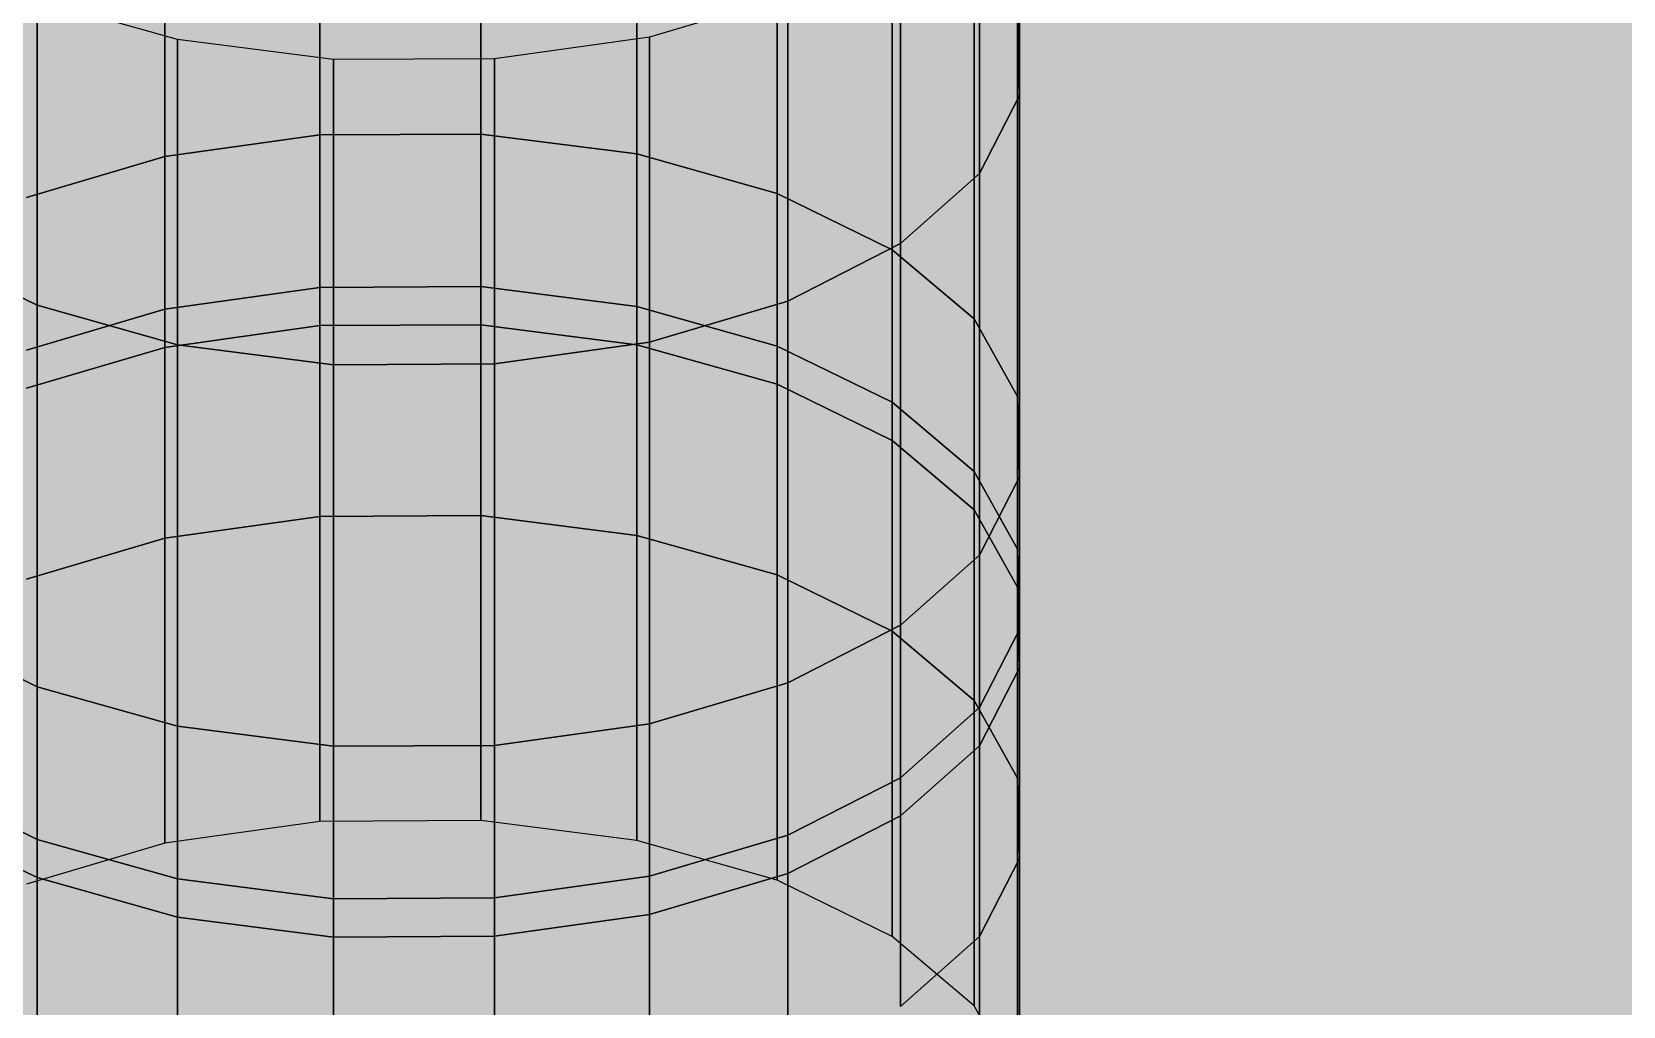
# Model space of a CAD drawing. Header units: millimetres. Extents: x 50 to 612415, y 2 to 4150.
# Drawn here: x 471647.78 to 471666.4, y 2988.37 to 2999.77 of the extents above; entities that cross this region are included whole.
import ezdxf

# ---------------------------------------------------------------- set-up
doc = ezdxf.new("R2010")
doc.units = ezdxf.units.MM
doc.layers.add('HATCH', color=8, linetype='Continuous', lineweight=9)
doc.layers.add('OUTLINE', color=7, linetype='Continuous', lineweight=25)

msp = doc.modelspace()

# ---------------------------------------------------------------- hatches: boundary and pattern name
at = {"layer": 'HATCH', "true_color": 0xccae87}
for points in [[(471518.669, 3046.221), (471651.149, 2998.563), (471653.033, 2998.573)], [(471653.033, 2998.573), (471651.149, 2998.563), (471518.669, 3046.221)], [(471518.669, 3046.221), (471653.033, 2998.573), (471654.858, 2998.34)], [(471654.858, 2998.34), (471653.033, 2998.573), (471518.669, 3046.221)], [(471518.669, 3046.221), (471649.335, 2998.309), (471651.149, 2998.563)], [(471651.149, 2998.563), (471649.335, 2998.309), (471518.669, 3046.221)], [(471656.499, 2997.878), (471654.858, 2998.34), (471518.669, 3046.221)], [(471518.669, 3046.221), (471654.858, 2998.34), (471656.499, 2997.878)], [(471518.669, 3046.221), (471647.714, 2997.829), (471649.335, 2998.309)], [(471649.335, 2998.309), (471647.714, 2997.829), (471518.669, 3046.221)], [(472128.427, 2977.467), (471518.669, 3046.221), (471656.499, 2997.878)], [(471656.499, 2997.878), (471518.669, 3046.221), (472128.427, 2977.467)], [(471518.669, 3044.436), (471651.149, 2996.778), (471653.033, 2996.788)], [(471653.033, 2996.788), (471651.149, 2996.778), (471518.669, 3044.436)], [(471518.669, 3044.436), (471653.033, 2996.788), (471654.858, 2996.554)], [(471654.858, 2996.554), (471653.033, 2996.788), (471518.669, 3044.436)], [(471518.669, 3044.436), (471649.335, 2996.524), (471651.149, 2996.778)], [(471651.149, 2996.778), (471649.335, 2996.524), (471518.669, 3044.436)], [(471656.499, 2996.092), (471654.858, 2996.554), (471518.669, 3044.436)], [(471518.669, 3044.436), (471654.858, 2996.554), (471656.499, 2996.092)], [(471518.669, 3044.436), (471647.714, 2996.044), (471649.335, 2996.524)], [(471649.335, 2996.524), (471647.714, 2996.044), (471518.669, 3044.436)], [(472127.19, 2974.857), (471518.669, 3044.436), (471656.499, 2996.092)], [(471656.499, 2996.092), (471518.669, 3044.436), (472127.19, 2974.857)], [(471518.669, 3043.989), (471651.149, 2996.331), (471653.033, 2996.342)], [(471653.033, 2996.342), (471651.149, 2996.331), (471518.669, 3043.989)], [(471518.669, 3043.989), (471653.033, 2996.342), (471654.858, 2996.108)], [(471654.858, 2996.108), (471653.033, 2996.342), (471518.669, 3043.989)], [(471518.669, 3043.989), (471649.335, 2996.077), (471651.149, 2996.331)], [(471651.149, 2996.331), (471649.335, 2996.077), (471518.669, 3043.989)], [(471656.499, 2995.646), (471654.858, 2996.108), (471518.669, 3043.989)], [(471518.669, 3043.989), (471654.858, 2996.108), (471656.499, 2995.646)], [(471518.669, 3043.989), (471647.714, 2995.598), (471649.335, 2996.077)], [(471649.335, 2996.077), (471647.714, 2995.598), (471518.669, 3043.989)], [(472126.88, 2974.204), (471518.669, 3043.989), (471656.499, 2995.646)], [(471656.499, 2995.646), (471518.669, 3043.989), (472126.88, 2974.204)], [(471518.669, 3041.757), (471651.149, 2994.099), (471653.033, 2994.11)], [(471653.033, 2994.11), (471651.149, 2994.099), (471518.669, 3041.757)], [(471518.669, 3041.757), (471653.033, 2994.11), (471654.858, 2993.876)], [(471654.858, 2993.876), (471653.033, 2994.11), (471518.669, 3041.757)], [(471518.669, 3041.757), (471649.335, 2993.846), (471651.149, 2994.099)], [(471651.149, 2994.099), (471649.335, 2993.846), (471518.669, 3041.757)], [(471656.499, 2993.414), (471654.858, 2993.876), (471518.669, 3041.757)], [(471518.669, 3041.757), (471654.858, 2993.876), (471656.499, 2993.414)], [(471518.669, 3041.757), (471647.714, 2993.366), (471649.335, 2993.846)], [(471649.335, 2993.846), (471647.714, 2993.366), (471518.669, 3041.757)], [(472125.334, 2970.941), (471518.669, 3041.757), (471656.499, 2993.414)], [(471656.499, 2993.414), (471518.669, 3041.757), (472125.334, 2970.941)], [(471653.033, 2990.539), (471651.149, 2990.528), (471518.669, 3038.186)], [(471654.858, 2990.305), (471653.033, 2990.539), (471518.669, 3038.186)], [(471651.149, 2990.528), (471649.335, 2990.275), (471518.669, 3038.186)], [(471656.499, 2989.843), (471654.858, 2990.305), (471518.669, 3038.186)], [(471649.335, 2990.275), (471647.714, 2989.795), (471518.669, 3038.186)], [(471656.499, 2989.843), (471518.669, 3038.186), (472122.86, 2965.721)], [(471658.866, 3001.682), (471657.942, 3000.861), (471796.696, 2953.339)], [(472128.427, 2985.502), (471658.866, 3001.682), (471796.696, 2953.339)], [(471659.313, 2999.965), (471658.806, 3000.872), (472128.427, 2981.931)], [(472128.427, 2981.931), (471658.806, 3000.872), (471659.313, 2999.965)], [(471785.67, 2951.796), (471657.942, 3000.861), (471656.625, 3000.188)], [(471657.942, 3000.861), (471791.346, 2954.024), (471793.23, 2954.034)], [(471657.942, 3000.861), (471793.23, 2954.034), (471795.054, 2953.801)], [(471657.942, 3000.861), (471789.532, 2953.77), (471791.346, 2954.024)], [(471657.942, 3000.861), (471795.054, 2953.801), (471796.696, 2953.339)], [(471657.942, 3000.861), (471787.911, 2953.29), (471789.532, 2953.77)], [(471657.942, 3000.861), (471786.594, 2952.617), (471787.911, 2953.29)], [(471785.67, 2951.796), (471786.594, 2952.617), (471657.942, 3000.861)], [(471407.856, 2492.235), (471785.223, 2949.942), (471647.84, 3000.14)], [(471785.67, 2951.796), (471649.482, 2999.678), (471647.84, 3000.14)], [(471785.202, 2950.884), (471785.67, 2951.796), (471647.84, 3000.14)], [(471785.223, 2949.942), (471785.202, 2950.884), (471647.84, 3000.14)], [(471785.67, 2951.796), (471656.625, 3000.188), (471655.004, 2999.708)], [(471659.334, 2999.024), (471659.313, 2999.965), (472128.427, 2981.931)], [(472128.427, 2981.931), (471659.313, 2999.965), (471659.334, 2999.024)], [(471785.67, 2951.796), (471651.306, 2999.444), (471649.482, 2999.678)], [(471785.67, 2951.796), (471655.004, 2999.708), (471653.19, 2999.454)], [(471785.67, 2951.796), (471653.19, 2999.454), (471651.306, 2999.444)], [(472128.427, 2981.931), (471659.334, 2999.024), (471658.866, 2998.111)], [(471658.866, 2998.111), (471659.334, 2999.024), (472128.427, 2981.931)], [(471658.866, 2998.111), (471657.942, 2997.29), (471796.696, 2949.768)], [(471796.696, 2949.768), (471657.942, 2997.29), (471658.866, 2998.111)], [(472128.427, 2981.931), (471658.866, 2998.111), (471796.696, 2949.768)], [(471796.696, 2949.768), (471658.866, 2998.111), (472128.427, 2981.931)], [(472128.427, 2977.467), (471656.499, 2997.878), (471657.846, 2997.219)], [(471657.846, 2997.219), (471656.499, 2997.878), (472128.427, 2977.467)], [(471407.856, 2488.664), (471647.84, 2996.569), (471646.493, 2997.227)], [(471646.493, 2997.227), (471647.84, 2996.569), (471407.856, 2488.664)], [(471785.67, 2948.225), (471657.942, 2997.29), (471656.625, 2996.617)], [(471656.625, 2996.617), (471657.942, 2997.29), (471785.67, 2948.225)], [(472128.427, 2977.467), (471657.846, 2997.219), (471658.806, 2996.409)], [(471658.806, 2996.409), (471657.846, 2997.219), (472128.427, 2977.467)], [(471657.942, 2997.29), (471791.346, 2950.453), (471793.23, 2950.463)], [(471793.23, 2950.463), (471791.346, 2950.453), (471657.942, 2997.29)], [(471657.942, 2997.29), (471793.23, 2950.463), (471795.054, 2950.23)], [(471795.054, 2950.23), (471793.23, 2950.463), (471657.942, 2997.29)], [(471657.942, 2997.29), (471789.532, 2950.199), (471791.346, 2950.453)], [(471791.346, 2950.453), (471789.532, 2950.199), (471657.942, 2997.29)], [(471657.942, 2997.29), (471795.054, 2950.23), (471796.696, 2949.768)], [(471796.696, 2949.768), (471795.054, 2950.23), (471657.942, 2997.29)], [(471657.942, 2997.29), (471787.911, 2949.719), (471789.532, 2950.199)], [(471789.532, 2950.199), (471787.911, 2949.719), (471657.942, 2997.29)], [(471657.942, 2997.29), (471786.594, 2949.046), (471787.911, 2949.719)], [(471787.911, 2949.719), (471786.594, 2949.046), (471657.942, 2997.29)], [(471785.67, 2948.225), (471786.594, 2949.046), (471657.942, 2997.29)], [(471657.942, 2997.29), (471786.594, 2949.046), (471785.67, 2948.225)], [(471785.67, 2948.225), (471656.625, 2996.617), (471655.004, 2996.137)], [(471655.004, 2996.137), (471656.625, 2996.617), (471785.67, 2948.225)], [(471407.856, 2488.664), (471785.223, 2946.371), (471647.84, 2996.569)], [(471647.84, 2996.569), (471785.223, 2946.371), (471407.856, 2488.664)], [(471785.67, 2948.225), (471649.482, 2996.107), (471647.84, 2996.569)], [(471647.84, 2996.569), (471649.482, 2996.107), (471785.67, 2948.225)], [(471785.202, 2947.313), (471785.67, 2948.225), (471647.84, 2996.569)], [(471647.84, 2996.569), (471785.67, 2948.225), (471785.202, 2947.313)], [(471785.223, 2946.371), (471785.202, 2947.313), (471647.84, 2996.569)], [(471647.84, 2996.569), (471785.202, 2947.313), (471785.223, 2946.371)], [(471659.313, 2995.502), (471658.806, 2996.409), (472128.427, 2977.467)], [(472128.427, 2977.467), (471658.806, 2996.409), (471659.313, 2995.502)], [(471785.67, 2948.225), (471651.306, 2995.873), (471649.482, 2996.107)], [(471649.482, 2996.107), (471651.306, 2995.873), (471785.67, 2948.225)], [(471785.67, 2948.225), (471655.004, 2996.137), (471653.19, 2995.883)], [(471653.19, 2995.883), (471655.004, 2996.137), (471785.67, 2948.225)], [(472127.19, 2974.857), (471656.499, 2996.092), (471657.846, 2995.434)], [(471657.846, 2995.434), (471656.499, 2996.092), (472127.19, 2974.857)], [(471651.306, 2995.873), (471653.19, 2995.883), (471785.67, 2948.225)], [(471785.67, 2948.225), (471653.19, 2995.883), (471651.306, 2995.873)], [(472126.88, 2974.204), (471656.499, 2995.646), (471657.846, 2994.987)], [(471657.846, 2994.987), (471656.499, 2995.646), (472126.88, 2974.204)], [(471659.334, 2994.56), (471659.313, 2995.502), (472128.427, 2977.467)], [(472128.427, 2977.467), (471659.313, 2995.502), (471659.334, 2994.56)], [(472127.19, 2974.857), (471657.846, 2995.434), (471658.806, 2994.623)], [(471658.806, 2994.623), (471657.846, 2995.434), (472127.19, 2974.857)], [(472126.88, 2974.204), (471657.846, 2994.987), (471658.806, 2994.177)], [(471658.806, 2994.177), (471657.846, 2994.987), (472126.88, 2974.204)], [(472127.19, 2974.857), (471658.806, 2994.623), (471659.313, 2993.716)], [(471659.313, 2993.716), (471658.806, 2994.623), (472127.19, 2974.857)], [(472128.427, 2977.467), (471659.334, 2994.56), (471658.866, 2993.647)], [(471658.866, 2993.647), (471659.334, 2994.56), (472128.427, 2977.467)], [(472126.88, 2974.204), (471658.806, 2994.177), (471659.313, 2993.27)], [(471659.313, 2993.27), (471658.806, 2994.177), (472126.88, 2974.204)], [(471658.866, 2993.647), (471657.942, 2992.827), (471796.696, 2945.304)], [(471796.696, 2945.304), (471657.942, 2992.827), (471658.866, 2993.647)], [(472128.427, 2977.467), (471658.866, 2993.647), (471796.696, 2945.304)], [(471796.696, 2945.304), (471658.866, 2993.647), (472128.427, 2977.467)], [(472127.19, 2974.857), (471659.313, 2993.716), (471659.334, 2992.774)], [(471659.334, 2992.774), (471659.313, 2993.716), (472127.19, 2974.857)], [(472125.334, 2970.941), (471656.499, 2993.414), (471657.846, 2992.755)], [(471657.846, 2992.755), (471656.499, 2993.414), (472125.334, 2970.941)], [(472126.88, 2974.204), (471659.313, 2993.27), (471659.334, 2992.328)], [(471659.334, 2992.328), (471659.313, 2993.27), (472126.88, 2974.204)], [(471407.856, 2484.201), (471647.84, 2992.105), (471646.493, 2992.764)], [(471646.493, 2992.764), (471647.84, 2992.105), (471407.856, 2484.201)], [(471785.67, 2943.762), (471657.942, 2992.827), (471656.625, 2992.153)], [(471656.625, 2992.153), (471657.942, 2992.827), (471785.67, 2943.762)], [(472125.334, 2970.941), (471657.846, 2992.755), (471658.806, 2991.945)], [(471658.806, 2991.945), (471657.846, 2992.755), (472125.334, 2970.941)], [(471657.942, 2992.827), (471791.346, 2945.989), (471793.23, 2946)], [(471793.23, 2946), (471791.346, 2945.989), (471657.942, 2992.827)], [(471657.942, 2992.827), (471793.23, 2946), (471795.054, 2945.766)], [(471795.054, 2945.766), (471793.23, 2946), (471657.942, 2992.827)], [(471657.942, 2992.827), (471789.532, 2945.736), (471791.346, 2945.989)], [(471791.346, 2945.989), (471789.532, 2945.736), (471657.942, 2992.827)], [(471657.942, 2992.827), (471795.054, 2945.766), (471796.696, 2945.304)], [(471796.696, 2945.304), (471795.054, 2945.766), (471657.942, 2992.827)], [(471657.942, 2992.827), (471787.911, 2945.256), (471789.532, 2945.736)], [(471789.532, 2945.736), (471787.911, 2945.256), (471657.942, 2992.827)], [(471657.942, 2992.827), (471786.594, 2944.582), (471787.911, 2945.256)], [(471787.911, 2945.256), (471786.594, 2944.582), (471657.942, 2992.827)], [(471785.67, 2943.762), (471786.594, 2944.582), (471657.942, 2992.827)], [(471657.942, 2992.827), (471786.594, 2944.582), (471785.67, 2943.762)], [(472127.19, 2974.857), (471659.334, 2992.774), (471658.866, 2991.862)], [(471658.866, 2991.862), (471659.334, 2992.774), (472127.19, 2974.857)], [(471658.866, 2991.416), (471659.334, 2992.328), (472126.88, 2974.204)], [(472126.88, 2974.204), (471659.334, 2992.328), (471658.866, 2991.416)], [(471785.67, 2943.762), (471656.625, 2992.153), (471655.004, 2991.673)], [(471655.004, 2991.673), (471656.625, 2992.153), (471785.67, 2943.762)], [(471407.856, 2484.201), (471785.223, 2941.907), (471647.84, 2992.105)], [(471647.84, 2992.105), (471785.223, 2941.907), (471407.856, 2484.201)], [(471785.67, 2943.762), (471649.482, 2991.643), (471647.84, 2992.105)], [(471647.84, 2992.105), (471649.482, 2991.643), (471785.67, 2943.762)], [(471785.202, 2942.849), (471785.67, 2943.762), (471647.84, 2992.105)], [(471647.84, 2992.105), (471785.67, 2943.762), (471785.202, 2942.849)], [(471785.223, 2941.907), (471785.202, 2942.849), (471647.84, 2992.105)], [(471647.84, 2992.105), (471785.202, 2942.849), (471785.223, 2941.907)], [(472125.334, 2970.941), (471658.806, 2991.945), (471659.313, 2991.038)], [(471659.313, 2991.038), (471658.806, 2991.945), (472125.334, 2970.941)], [(471658.866, 2991.862), (471657.942, 2991.041), (471796.696, 2943.518)], [(471796.696, 2943.518), (471657.942, 2991.041), (471658.866, 2991.862)], [(472127.19, 2974.857), (471658.866, 2991.862), (471796.696, 2943.518)], [(471796.696, 2943.518), (471658.866, 2991.862), (472127.19, 2974.857)], [(471785.67, 2943.762), (471651.306, 2991.409), (471649.482, 2991.643)], [(471649.482, 2991.643), (471651.306, 2991.409), (471785.67, 2943.762)], [(471785.67, 2943.762), (471655.004, 2991.673), (471653.19, 2991.42)], [(471653.19, 2991.42), (471655.004, 2991.673), (471785.67, 2943.762)], [(471651.306, 2991.409), (471653.19, 2991.42), (471785.67, 2943.762)], [(471785.67, 2943.762), (471653.19, 2991.42), (471651.306, 2991.409)], [(471658.866, 2991.416), (471657.942, 2990.595), (471796.696, 2943.072)], [(471796.696, 2943.072), (471657.942, 2990.595), (471658.866, 2991.416)], [(472126.88, 2974.204), (471658.866, 2991.416), (471796.696, 2943.072)], [(471796.696, 2943.072), (471658.866, 2991.416), (472126.88, 2974.204)], [(471785.67, 2941.976), (471657.942, 2991.041), (471656.625, 2990.368)], [(471656.625, 2990.368), (471657.942, 2991.041), (471785.67, 2941.976)], [(471657.942, 2991.041), (471791.346, 2944.204), (471793.23, 2944.214)], [(471793.23, 2944.214), (471791.346, 2944.204), (471657.942, 2991.041)], [(471657.942, 2991.041), (471793.23, 2944.214), (471795.054, 2943.98)], [(471795.054, 2943.98), (471793.23, 2944.214), (471657.942, 2991.041)], [(471657.942, 2991.041), (471789.532, 2943.95), (471791.346, 2944.204)], [(471791.346, 2944.204), (471789.532, 2943.95), (471657.942, 2991.041)], [(471657.942, 2991.041), (471795.054, 2943.98), (471796.696, 2943.518)], [(471796.696, 2943.518), (471795.054, 2943.98), (471657.942, 2991.041)], [(471657.942, 2991.041), (471787.911, 2943.47), (471789.532, 2943.95)], [(471789.532, 2943.95), (471787.911, 2943.47), (471657.942, 2991.041)], [(471657.942, 2991.041), (471786.594, 2942.797), (471787.911, 2943.47)], [(471787.911, 2943.47), (471786.594, 2942.797), (471657.942, 2991.041)], [(471785.67, 2941.976), (471786.594, 2942.797), (471657.942, 2991.041)], [(471657.942, 2991.041), (471786.594, 2942.797), (471785.67, 2941.976)], [(472125.334, 2970.941), (471659.313, 2991.038), (471659.334, 2990.096)], [(471659.334, 2990.096), (471659.313, 2991.038), (472125.334, 2970.941)], [(471406.207, 2483.034), (471647.84, 2990.319), (471646.493, 2990.978)], [(471646.493, 2990.978), (471647.84, 2990.319), (471406.207, 2483.034)], [(471405.794, 2482.742), (471647.84, 2989.873), (471646.493, 2990.532)], [(471646.493, 2990.532), (471647.84, 2989.873), (471405.794, 2482.742)], [(471785.67, 2941.53), (471657.942, 2990.595), (471656.625, 2989.921)], [(471656.625, 2989.921), (471657.942, 2990.595), (471785.67, 2941.53)], [(471657.942, 2990.595), (471791.346, 2943.757), (471793.23, 2943.768)], [(471793.23, 2943.768), (471791.346, 2943.757), (471657.942, 2990.595)], [(471657.942, 2990.595), (471793.23, 2943.768), (471795.054, 2943.534)], [(471795.054, 2943.534), (471793.23, 2943.768), (471657.942, 2990.595)], [(471657.942, 2990.595), (471789.532, 2943.504), (471791.346, 2943.757)], [(471791.346, 2943.757), (471789.532, 2943.504), (471657.942, 2990.595)], [(471657.942, 2990.595), (471795.054, 2943.534), (471796.696, 2943.072)], [(471796.696, 2943.072), (471795.054, 2943.534), (471657.942, 2990.595)], [(471657.942, 2990.595), (471787.911, 2943.024), (471789.532, 2943.504)], [(471789.532, 2943.504), (471787.911, 2943.024), (471657.942, 2990.595)], [(471657.942, 2990.595), (471786.594, 2942.35), (471787.911, 2943.024)], [(471787.911, 2943.024), (471786.594, 2942.35), (471657.942, 2990.595)], [(471785.67, 2941.53), (471786.594, 2942.35), (471657.942, 2990.595)], [(471657.942, 2990.595), (471786.594, 2942.35), (471785.67, 2941.53)], [(471406.207, 2483.034), (471785.223, 2940.122), (471647.84, 2990.319)], [(471647.84, 2990.319), (471785.223, 2940.122), (471406.207, 2483.034)], [(471785.67, 2941.976), (471649.482, 2989.858), (471647.84, 2990.319)], [(471647.84, 2990.319), (471649.482, 2989.858), (471785.67, 2941.976)], [(471785.202, 2941.064), (471785.67, 2941.976), (471647.84, 2990.319)], [(471647.84, 2990.319), (471785.67, 2941.976), (471785.202, 2941.064)], [(471785.223, 2940.122), (471785.202, 2941.064), (471647.84, 2990.319)], [(471647.84, 2990.319), (471785.202, 2941.064), (471785.223, 2940.122)], [(471785.67, 2941.976), (471656.625, 2990.368), (471655.004, 2989.888)], [(471655.004, 2989.888), (471656.625, 2990.368), (471785.67, 2941.976)], [(471658.866, 2989.184), (471659.334, 2990.096), (472125.334, 2970.941)], [(472125.334, 2970.941), (471659.334, 2990.096), (471658.866, 2989.184)], [(471785.67, 2941.976), (471655.004, 2989.888), (471653.19, 2989.634)], [(471653.19, 2989.634), (471655.004, 2989.888), (471785.67, 2941.976)], [(471785.67, 2941.53), (471656.625, 2989.921), (471655.004, 2989.442)], [(471655.004, 2989.442), (471656.625, 2989.921), (471785.67, 2941.53)], [(471405.794, 2482.742), (471785.223, 2939.675), (471647.84, 2989.873)], [(471647.84, 2989.873), (471785.223, 2939.675), (471405.794, 2482.742)], [(471785.67, 2941.53), (471649.482, 2989.411), (471647.84, 2989.873)], [(471647.84, 2989.873), (471649.482, 2989.411), (471785.67, 2941.53)], [(471785.202, 2940.617), (471785.67, 2941.53), (471647.84, 2989.873)], [(471647.84, 2989.873), (471785.67, 2941.53), (471785.202, 2940.617)], [(471785.223, 2939.675), (471785.202, 2940.617), (471647.84, 2989.873)], [(471647.84, 2989.873), (471785.202, 2940.617), (471785.223, 2939.675)], [(471785.67, 2941.976), (471651.306, 2989.624), (471649.482, 2989.858)], [(471649.482, 2989.858), (471651.306, 2989.624), (471785.67, 2941.976)], [(471657.846, 2989.184), (471656.499, 2989.843), (472122.86, 2965.721)], [(471651.306, 2989.624), (471653.19, 2989.634), (471785.67, 2941.976)], [(471785.67, 2941.976), (471653.19, 2989.634), (471651.306, 2989.624)], [(471785.67, 2941.53), (471651.306, 2989.177), (471649.482, 2989.411)], [(471649.482, 2989.411), (471651.306, 2989.177), (471785.67, 2941.53)], [(471785.67, 2941.53), (471655.004, 2989.442), (471653.19, 2989.188)], [(471653.19, 2989.188), (471655.004, 2989.442), (471785.67, 2941.53)], [(471651.306, 2989.177), (471653.19, 2989.188), (471785.67, 2941.53)], [(471785.67, 2941.53), (471653.19, 2989.188), (471651.306, 2989.177)], [(471658.806, 2988.374), (471657.846, 2989.184), (472122.86, 2965.721)], [(471658.866, 2989.184), (471657.942, 2988.363), (471796.696, 2940.84)], [(471796.696, 2940.84), (471657.942, 2988.363), (471658.866, 2989.184)], [(472125.334, 2970.941), (471658.866, 2989.184), (471796.696, 2940.84)], [(471796.696, 2940.84), (471658.866, 2989.184), (472125.334, 2970.941)], [(471659.313, 2987.467), (471658.806, 2988.374), (472122.86, 2965.721)]]:
    msp.add_hatch(color=43, dxfattribs=at).paths.add_polyline_path(points)
at = {"layer": 'HATCH', "true_color": 0xb69b78}
for points in [[(471659.334, 2999.024), (471659.313, 2999.965), (471659.313, 3003.536), (471659.334, 3002.595)], [(471659.334, 2994.56), (471659.313, 2995.502), (471659.313, 2999.965), (471659.334, 2999.024)], [(471659.334, 2992.774), (471659.313, 2993.716), (471659.313, 2995.502), (471659.334, 2994.56)], [(471659.334, 2992.328), (471659.313, 2993.27), (471659.313, 2993.716), (471659.334, 2992.774)], [(471659.334, 2990.096), (471659.313, 2991.038), (471659.313, 2993.27), (471659.334, 2992.328)], [(471659.334, 2986.525), (471659.313, 2987.467), (471659.313, 2991.038), (471659.334, 2990.096)]]:
    msp.add_hatch(color=33, dxfattribs=at).paths.add_polyline_path(points)
at = {"layer": 'HATCH', "true_color": 0xc2a680}
for points in [[(471651.149, 2998.563), (471649.335, 2998.309), (471649.335, 3002.773), (471651.149, 3003.027)], [(471654.858, 2998.34), (471653.033, 2998.573), (471653.033, 3003.037), (471654.858, 3002.803)], [(471649.482, 2996.107), (471651.306, 2995.873), (471651.306, 2999.444), (471649.482, 2999.678)], [(471653.19, 2995.883), (471655.004, 2996.137), (471655.004, 2999.708), (471653.19, 2999.454)], [(471651.149, 2996.778), (471649.335, 2996.524), (471649.335, 2998.309), (471651.149, 2998.563)], [(471654.858, 2996.554), (471653.033, 2996.788), (471653.033, 2998.573), (471654.858, 2998.34)], [(471651.149, 2996.331), (471649.335, 2996.077), (471649.335, 2996.524), (471651.149, 2996.778)], [(471654.858, 2996.108), (471653.033, 2996.342), (471653.033, 2996.788), (471654.858, 2996.554)], [(471651.149, 2994.099), (471649.335, 2993.846), (471649.335, 2996.077), (471651.149, 2996.331)], [(471654.858, 2993.876), (471653.033, 2994.11), (471653.033, 2996.342), (471654.858, 2996.108)], [(471649.482, 2991.643), (471651.306, 2991.409), (471651.306, 2995.873), (471649.482, 2996.107)], [(471653.19, 2991.42), (471655.004, 2991.673), (471655.004, 2996.137), (471653.19, 2995.883)], [(471651.149, 2990.528), (471649.335, 2990.275), (471649.335, 2993.846), (471651.149, 2994.099)], [(471654.858, 2990.305), (471653.033, 2990.539), (471653.033, 2994.11), (471654.858, 2993.876)], [(471649.482, 2989.858), (471651.306, 2989.624), (471651.306, 2991.409), (471649.482, 2991.643)], [(471653.19, 2989.634), (471655.004, 2989.888), (471655.004, 2991.673), (471653.19, 2991.42)], [(471653.19, 2989.188), (471655.004, 2989.442), (471655.004, 2989.888), (471653.19, 2989.634)], [(471649.482, 2989.411), (471651.306, 2989.177), (471651.306, 2989.624), (471649.482, 2989.858)], [(471649.482, 2987.179), (471651.306, 2986.946), (471651.306, 2989.177), (471649.482, 2989.411)], [(471653.19, 2986.956), (471655.004, 2987.21), (471655.004, 2989.442), (471653.19, 2989.188)]]:
    msp.add_hatch(color=43, dxfattribs=at).paths.add_polyline_path(points)
at = {"layer": 'HATCH', "true_color": 0xc2a681}
for points in [[(471653.033, 2998.573), (471651.149, 2998.563), (471651.149, 3003.027), (471653.033, 3003.037)], [(471651.306, 2995.873), (471653.19, 2995.883), (471653.19, 2999.454), (471651.306, 2999.444)], [(471653.033, 2996.788), (471651.149, 2996.778), (471651.149, 2998.563), (471653.033, 2998.573)], [(471653.033, 2996.342), (471651.149, 2996.331), (471651.149, 2996.778), (471653.033, 2996.788)], [(471653.033, 2994.11), (471651.149, 2994.099), (471651.149, 2996.331), (471653.033, 2996.342)], [(471651.306, 2991.409), (471653.19, 2991.42), (471653.19, 2995.883), (471651.306, 2995.873)], [(471653.033, 2990.539), (471651.149, 2990.528), (471651.149, 2994.099), (471653.033, 2994.11)], [(471651.306, 2989.624), (471653.19, 2989.634), (471653.19, 2991.42), (471651.306, 2991.409)], [(471651.306, 2989.177), (471653.19, 2989.188), (471653.19, 2989.634), (471651.306, 2989.624)], [(471651.306, 2986.946), (471653.19, 2986.956), (471653.19, 2989.188), (471651.306, 2989.177)]]:
    msp.add_hatch(color=43, dxfattribs=at).paths.add_polyline_path(points)
at = {"layer": 'HATCH', "true_color": 0xc0a480}
for points in [[(471649.335, 2998.309), (471647.714, 2997.829), (471647.714, 3002.293), (471649.335, 3002.773)], [(471655.004, 2996.137), (471656.625, 2996.617), (471656.625, 3000.188), (471655.004, 2999.708)], [(471649.335, 2996.524), (471647.714, 2996.044), (471647.714, 2997.829), (471649.335, 2998.309)], [(471655.004, 2991.673), (471656.625, 2992.153), (471656.625, 2996.617), (471655.004, 2996.137)], [(471649.335, 2996.077), (471647.714, 2995.598), (471647.714, 2996.044), (471649.335, 2996.524)], [(471649.335, 2993.846), (471647.714, 2993.366), (471647.714, 2995.598), (471649.335, 2996.077)], [(471649.335, 2990.275), (471647.714, 2989.795), (471647.714, 2993.366), (471649.335, 2993.846)], [(471655.004, 2989.888), (471656.625, 2990.368), (471656.625, 2992.153), (471655.004, 2991.673)], [(471655.004, 2989.442), (471656.625, 2989.921), (471656.625, 2990.368), (471655.004, 2989.888)], [(471655.004, 2987.21), (471656.625, 2987.69), (471656.625, 2989.921), (471655.004, 2989.442)]]:
    msp.add_hatch(color=33, dxfattribs=at).paths.add_polyline_path(points)
at = {"layer": 'HATCH', "true_color": 0xc1a580}
for points in [[(471656.499, 2997.878), (471654.858, 2998.34), (471654.858, 3002.803), (471656.499, 3002.342)], [(471647.84, 2996.569), (471649.482, 2996.107), (471649.482, 2999.678), (471647.84, 3000.14)], [(471656.499, 2996.092), (471654.858, 2996.554), (471654.858, 2998.34), (471656.499, 2997.878)], [(471647.84, 2992.105), (471649.482, 2991.643), (471649.482, 2996.107), (471647.84, 2996.569)], [(471656.499, 2995.646), (471654.858, 2996.108), (471654.858, 2996.554), (471656.499, 2996.092)], [(471656.499, 2993.414), (471654.858, 2993.876), (471654.858, 2996.108), (471656.499, 2995.646)], [(471656.499, 2989.843), (471654.858, 2990.305), (471654.858, 2993.876), (471656.499, 2993.414)], [(471647.84, 2990.319), (471649.482, 2989.858), (471649.482, 2991.643), (471647.84, 2992.105)], [(471647.84, 2989.873), (471649.482, 2989.411), (471649.482, 2989.858), (471647.84, 2990.319)], [(471647.84, 2987.641), (471649.482, 2987.179), (471649.482, 2989.411), (471647.84, 2989.873)]]:
    msp.add_hatch(color=33, dxfattribs=at).paths.add_polyline_path(points)
at = {"layer": 'HATCH', "true_color": 0xb99e7a}
for points in [[(471658.866, 2998.111), (471659.334, 2999.024), (471659.334, 3002.595), (471658.866, 3001.682)], [(471659.313, 2995.502), (471658.806, 2996.409), (471658.806, 3000.872), (471659.313, 2999.965)], [(471658.866, 2993.647), (471659.334, 2994.56), (471659.334, 2999.024), (471658.866, 2998.111)], [(471659.313, 2993.716), (471658.806, 2994.623), (471658.806, 2996.409), (471659.313, 2995.502)], [(471659.313, 2993.27), (471658.806, 2994.177), (471658.806, 2994.623), (471659.313, 2993.716)], [(471658.866, 2991.862), (471659.334, 2992.774), (471659.334, 2994.56), (471658.866, 2993.647)], [(471659.313, 2991.038), (471658.806, 2991.945), (471658.806, 2994.177), (471659.313, 2993.27)], [(471658.866, 2991.416), (471659.334, 2992.328), (471659.334, 2992.774), (471658.866, 2991.862)], [(471658.866, 2989.184), (471659.334, 2990.096), (471659.334, 2992.328), (471658.866, 2991.416)], [(471659.313, 2987.467), (471658.806, 2988.374), (471658.806, 2991.945), (471659.313, 2991.038)], [(471658.866, 2985.613), (471659.334, 2986.525), (471659.334, 2990.096), (471658.866, 2989.184)]]:
    msp.add_hatch(color=33, dxfattribs=at).paths.add_polyline_path(points)
at = {"layer": 'HATCH', "true_color": 0xbfa37e}
for points in [[(471657.846, 2997.219), (471656.499, 2997.878), (471656.499, 3002.342), (471657.846, 3001.683)], [(471646.493, 2997.227), (471647.84, 2996.569), (471647.84, 3000.14), (471646.493, 3000.798)], [(471657.846, 2995.434), (471656.499, 2996.092), (471656.499, 2997.878), (471657.846, 2997.219)], [(471646.493, 2992.764), (471647.84, 2992.105), (471647.84, 2996.569), (471646.493, 2997.227)], [(471657.846, 2994.987), (471656.499, 2995.646), (471656.499, 2996.092), (471657.846, 2995.434)], [(471657.846, 2992.755), (471656.499, 2993.414), (471656.499, 2995.646), (471657.846, 2994.987)], [(471657.846, 2989.184), (471656.499, 2989.843), (471656.499, 2993.414), (471657.846, 2992.755)], [(471646.493, 2990.978), (471647.84, 2990.319), (471647.84, 2992.105), (471646.493, 2992.764)], [(471646.493, 2990.532), (471647.84, 2989.873), (471647.84, 2990.319), (471646.493, 2990.978)], [(471646.493, 2988.3), (471647.84, 2987.641), (471647.84, 2989.873), (471646.493, 2990.532)]]:
    msp.add_hatch(color=33, dxfattribs=at).paths.add_polyline_path(points)
at = {"layer": 'HATCH', "true_color": 0xbca17d}
for points in [[(471658.806, 2996.409), (471657.846, 2997.219), (471657.846, 3001.683), (471658.806, 3000.872)], [(471658.806, 2994.623), (471657.846, 2995.434), (471657.846, 2997.219), (471658.806, 2996.409)], [(471658.806, 2994.177), (471657.846, 2994.987), (471657.846, 2995.434), (471658.806, 2994.623)], [(471658.806, 2991.945), (471657.846, 2992.755), (471657.846, 2994.987), (471658.806, 2994.177)], [(471658.806, 2988.374), (471657.846, 2989.184), (471657.846, 2992.755), (471658.806, 2991.945)]]:
    msp.add_hatch(color=33, dxfattribs=at).paths.add_polyline_path(points)
at = {"layer": 'HATCH', "true_color": 0xbca07c}
for points in [[(471657.942, 2997.29), (471658.866, 2998.111), (471658.866, 3001.682), (471657.942, 3000.861)], [(471657.942, 2992.827), (471658.866, 2993.647), (471658.866, 2998.111), (471657.942, 2997.29)], [(471657.942, 2991.041), (471658.866, 2991.862), (471658.866, 2993.647), (471657.942, 2992.827)], [(471657.942, 2990.595), (471658.866, 2991.416), (471658.866, 2991.862), (471657.942, 2991.041)], [(471657.942, 2988.363), (471658.866, 2989.184), (471658.866, 2991.416), (471657.942, 2990.595)], [(471657.942, 2984.792), (471658.866, 2985.613), (471658.866, 2989.184), (471657.942, 2988.363)]]:
    msp.add_hatch(color=33, dxfattribs=at).paths.add_polyline_path(points)
at = {"layer": 'HATCH', "true_color": 0xbea37e}
for points in [[(471656.625, 2996.617), (471657.942, 2997.29), (471657.942, 3000.861), (471656.625, 3000.188)], [(471656.625, 2992.153), (471657.942, 2992.827), (471657.942, 2997.29), (471656.625, 2996.617)], [(471656.625, 2990.368), (471657.942, 2991.041), (471657.942, 2992.827), (471656.625, 2992.153)], [(471656.625, 2989.921), (471657.942, 2990.595), (471657.942, 2991.041), (471656.625, 2990.368)], [(471656.625, 2987.69), (471657.942, 2988.363), (471657.942, 2990.595), (471656.625, 2989.921)]]:
    msp.add_hatch(color=33, dxfattribs=at).paths.add_polyline_path(points)

# ---------------------------------------------------------------- linework, layer by layer
at = {"layer": 'OUTLINE', "color": 139, "true_color": 0x42544a}
for p, q in [((471651.149, 2998.563), (471651.149, 3003.027)), ((471651.149, 3003.027), (471651.149, 2998.563)), ((471653.033, 3003.037), (471653.033, 2998.573)), ((471653.033, 2998.573), (471653.033, 3003.037)), ((471649.335, 2998.309), (471649.335, 3002.773)), ((471649.335, 3002.773), (471649.335, 2998.309)), ((471654.858, 3002.803), (471654.858, 2998.34)), ((471654.858, 2998.34), (471654.858, 3002.803)), ((471659.334, 3002.595), (471659.334, 2999.024)), ((471659.334, 2999.024), (471659.334, 3002.595)), ((471656.499, 3002.342), (471656.499, 2997.878)), ((471656.499, 2997.878), (471656.499, 3002.342)), ((471657.846, 3001.683), (471657.846, 2997.219)), ((471657.846, 2997.219), (471657.846, 3001.683)), ((471658.866, 3001.682), (471658.866, 2998.111)), ((471658.866, 2998.111), (471658.866, 3001.682)), ((471658.806, 3000.872), (471658.806, 2996.409)), ((471658.806, 2996.409), (471658.806, 3000.872)), ((471657.942, 3000.861), (471657.942, 2997.29)), ((471657.942, 2997.29), (471657.942, 3000.861)), ((471647.84, 2996.569), (471647.84, 3000.14)), ((471649.482, 2999.678), (471647.84, 3000.14)), ((471647.84, 3000.14), (471647.84, 2996.569)), ((471649.482, 2999.678), (471647.84, 3000.14)), ((471656.625, 3000.188), (471655.004, 2999.708)), ((471656.625, 3000.188), (471655.004, 2999.708)), ((471656.625, 3000.188), (471656.625, 2996.617)), ((471656.625, 2996.617), (471656.625, 3000.188)), ((471659.313, 2999.965), (471659.313, 2995.502)), ((471659.313, 2995.502), (471659.313, 2999.965)), ((471659.313, 2999.965), (471659.334, 2999.024)), ((471659.334, 2999.024), (471659.313, 2999.965)), ((471659.334, 2999.024), (471659.313, 2999.965)), ((471659.313, 2999.965), (471659.334, 2999.024)), ((471649.482, 2996.107), (471649.482, 2999.678)), ((471651.306, 2999.444), (471649.482, 2999.678)), ((471649.482, 2999.678), (471649.482, 2996.107)), ((471651.306, 2999.444), (471649.482, 2999.678)), ((471655.004, 2999.708), (471653.19, 2999.454)), ((471655.004, 2999.708), (471653.19, 2999.454)), ((471655.004, 2999.708), (471655.004, 2996.137)), ((471655.004, 2996.137), (471655.004, 2999.708)), ((471653.19, 2999.454), (471651.306, 2999.444)), ((471653.19, 2999.454), (471651.306, 2999.444)), ((471651.306, 2995.873), (471651.306, 2999.444)), ((471651.306, 2999.444), (471651.306, 2995.873)), ((471653.19, 2999.454), (471653.19, 2995.883)), ((471653.19, 2995.883), (471653.19, 2999.454)), ((471659.334, 2999.024), (471658.866, 2998.111)), ((471658.866, 2998.111), (471659.334, 2999.024)), ((471659.334, 2999.024), (471658.866, 2998.111)), ((471658.866, 2998.111), (471659.334, 2999.024)), ((471659.334, 2999.024), (471659.334, 2994.56)), ((471659.334, 2994.56), (471659.334, 2999.024)), ((471649.335, 2998.309), (471651.149, 2998.563)), ((471651.149, 2998.563), (471649.335, 2998.309)), ((471649.335, 2998.309), (471651.149, 2998.563)), ((471651.149, 2998.563), (471649.335, 2998.309)), ((471651.149, 2998.563), (471653.033, 2998.573)), ((471653.033, 2998.573), (471651.149, 2998.563)), ((471651.149, 2998.563), (471653.033, 2998.573)), ((471653.033, 2998.573), (471651.149, 2998.563)), ((471651.149, 2996.778), (471651.149, 2998.563)), ((471651.149, 2998.563), (471651.149, 2996.778)), ((471653.033, 2998.573), (471654.858, 2998.34)), ((471654.858, 2998.34), (471653.033, 2998.573)), ((471653.033, 2998.573), (471653.033, 2996.788)), ((471653.033, 2996.788), (471653.033, 2998.573)), ((471653.033, 2998.573), (471654.858, 2998.34)), ((471654.858, 2998.34), (471653.033, 2998.573)), ((471647.714, 2997.829), (471649.335, 2998.309)), ((471649.335, 2998.309), (471647.714, 2997.829)), ((471647.714, 2997.829), (471649.335, 2998.309)), ((471649.335, 2998.309), (471647.714, 2997.829)), ((471649.335, 2996.524), (471649.335, 2998.309)), ((471649.335, 2998.309), (471649.335, 2996.524)), ((471656.499, 2997.878), (471654.858, 2998.34)), ((471654.858, 2998.34), (471656.499, 2997.878)), ((471654.858, 2998.34), (471654.858, 2996.554)), ((471654.858, 2996.554), (471654.858, 2998.34)), ((471654.858, 2998.34), (471656.499, 2997.878)), ((471656.499, 2997.878), (471654.858, 2998.34)), ((471658.866, 2998.111), (471657.942, 2997.29)), ((471657.942, 2997.29), (471658.866, 2998.111)), ((471658.866, 2998.111), (471657.942, 2997.29)), ((471657.942, 2997.29), (471658.866, 2998.111)), ((471658.866, 2998.111), (471658.866, 2993.647)), ((471658.866, 2993.647), (471658.866, 2998.111)), ((471656.499, 2997.878), (471656.499, 2996.092)), ((471656.499, 2996.092), (471656.499, 2997.878)), ((471656.499, 2997.878), (471657.846, 2997.219)), ((471657.846, 2997.219), (471656.499, 2997.878)), ((471656.499, 2997.878), (471657.846, 2997.219)), ((471657.846, 2997.219), (471656.499, 2997.878)), ((471647.84, 2996.569), (471646.493, 2997.227)), ((471646.493, 2997.227), (471647.84, 2996.569)), ((471647.84, 2996.569), (471646.493, 2997.227)), ((471646.493, 2997.227), (471647.84, 2996.569)), ((471657.942, 2997.29), (471656.625, 2996.617)), ((471656.625, 2996.617), (471657.942, 2997.29)), ((471657.942, 2997.29), (471656.625, 2996.617)), ((471656.625, 2996.617), (471657.942, 2997.29)), ((471657.846, 2997.219), (471657.846, 2995.434)), ((471657.846, 2995.434), (471657.846, 2997.219)), ((471657.846, 2997.219), (471658.806, 2996.409)), ((471658.806, 2996.409), (471657.846, 2997.219)), ((471657.846, 2997.219), (471658.806, 2996.409)), ((471658.806, 2996.409), (471657.846, 2997.219)), ((471657.942, 2997.29), (471657.942, 2992.827)), ((471657.942, 2992.827), (471657.942, 2997.29)), ((471649.335, 2996.524), (471651.149, 2996.778)), ((471651.149, 2996.778), (471649.335, 2996.524)), ((471649.335, 2996.524), (471651.149, 2996.778)), ((471651.149, 2996.778), (471649.335, 2996.524)), ((471651.149, 2996.778), (471653.033, 2996.788)), ((471653.033, 2996.788), (471651.149, 2996.778)), ((471651.149, 2996.778), (471653.033, 2996.788)), ((471653.033, 2996.788), (471651.149, 2996.778)), ((471651.149, 2996.331), (471651.149, 2996.778)), ((471651.149, 2996.778), (471651.149, 2996.331)), ((471653.033, 2996.788), (471654.858, 2996.554)), ((471654.858, 2996.554), (471653.033, 2996.788)), ((471653.033, 2996.788), (471653.033, 2996.342)), ((471653.033, 2996.342), (471653.033, 2996.788)), ((471653.033, 2996.788), (471654.858, 2996.554)), ((471654.858, 2996.554), (471653.033, 2996.788)), ((471656.625, 2996.617), (471655.004, 2996.137)), ((471655.004, 2996.137), (471656.625, 2996.617)), ((471656.625, 2996.617), (471655.004, 2996.137)), ((471655.004, 2996.137), (471656.625, 2996.617)), ((471656.625, 2996.617), (471656.625, 2992.153)), ((471656.625, 2992.153), (471656.625, 2996.617)), ((471647.714, 2996.044), (471649.335, 2996.524)), ((471649.335, 2996.524), (471647.714, 2996.044)), ((471647.714, 2996.044), (471649.335, 2996.524)), ((471649.335, 2996.524), (471647.714, 2996.044)), ((471647.84, 2992.105), (471647.84, 2996.569)), ((471649.482, 2996.107), (471647.84, 2996.569)), ((471647.84, 2996.569), (471647.84, 2992.105)), ((471647.84, 2996.569), (471649.482, 2996.107)), ((471649.482, 2996.107), (471647.84, 2996.569)), ((471647.84, 2996.569), (471649.482, 2996.107)), ((471649.335, 2996.077), (471649.335, 2996.524)), ((471649.335, 2996.524), (471649.335, 2996.077)), ((471656.499, 2996.092), (471654.858, 2996.554)), ((471654.858, 2996.554), (471656.499, 2996.092)), ((471654.858, 2996.554), (471654.858, 2996.108)), ((471654.858, 2996.108), (471654.858, 2996.554)), ((471654.858, 2996.554), (471656.499, 2996.092)), ((471656.499, 2996.092), (471654.858, 2996.554)), ((471658.806, 2996.409), (471658.806, 2994.623)), ((471658.806, 2994.623), (471658.806, 2996.409)), ((471658.806, 2996.409), (471659.313, 2995.502)), ((471659.313, 2995.502), (471658.806, 2996.409)), ((471659.313, 2995.502), (471658.806, 2996.409)), ((471658.806, 2996.409), (471659.313, 2995.502)), ((471649.335, 2996.077), (471651.149, 2996.331)), ((471651.149, 2996.331), (471649.335, 2996.077)), ((471649.335, 2996.077), (471651.149, 2996.331)), ((471651.149, 2996.331), (471649.335, 2996.077)), ((471651.149, 2996.331), (471653.033, 2996.342)), ((471653.033, 2996.342), (471651.149, 2996.331)), ((471651.149, 2996.331), (471653.033, 2996.342)), ((471653.033, 2996.342), (471651.149, 2996.331)), ((471651.149, 2994.099), (471651.149, 2996.331)), ((471651.149, 2996.331), (471651.149, 2994.099)), ((471653.033, 2996.342), (471654.858, 2996.108)), ((471654.858, 2996.108), (471653.033, 2996.342)), ((471653.033, 2996.342), (471653.033, 2994.11)), ((471653.033, 2994.11), (471653.033, 2996.342)), ((471653.033, 2996.342), (471654.858, 2996.108)), ((471654.858, 2996.108), (471653.033, 2996.342)), ((471647.714, 2995.598), (471649.335, 2996.077)), ((471649.335, 2996.077), (471647.714, 2995.598)), ((471647.714, 2995.598), (471649.335, 2996.077)), ((471649.335, 2996.077), (471647.714, 2995.598)), ((471649.335, 2993.846), (471649.335, 2996.077)), ((471649.335, 2996.077), (471649.335, 2993.846)), ((471649.482, 2991.643), (471649.482, 2996.107)), ((471651.306, 2995.873), (471649.482, 2996.107)), ((471649.482, 2996.107), (471649.482, 2991.643)), ((471649.482, 2996.107), (471651.306, 2995.873)), ((471651.306, 2995.873), (471649.482, 2996.107)), ((471649.482, 2996.107), (471651.306, 2995.873)), ((471655.004, 2996.137), (471653.19, 2995.883)), ((471653.19, 2995.883), (471655.004, 2996.137)), ((471655.004, 2996.137), (471653.19, 2995.883)), ((471653.19, 2995.883), (471655.004, 2996.137)), ((471656.499, 2995.646), (471654.858, 2996.108)), ((471654.858, 2996.108), (471656.499, 2995.646)), ((471654.858, 2996.108), (471654.858, 2993.876)), ((471654.858, 2993.876), (471654.858, 2996.108)), ((471654.858, 2996.108), (471656.499, 2995.646)), ((471656.499, 2995.646), (471654.858, 2996.108)), ((471655.004, 2996.137), (471655.004, 2991.673)), ((471655.004, 2991.673), (471655.004, 2996.137)), ((471656.499, 2996.092), (471656.499, 2995.646)), ((471656.499, 2995.646), (471656.499, 2996.092)), ((471656.499, 2996.092), (471657.846, 2995.434)), ((471657.846, 2995.434), (471656.499, 2996.092)), ((471656.499, 2996.092), (471657.846, 2995.434)), ((471657.846, 2995.434), (471656.499, 2996.092)), ((471653.19, 2995.883), (471651.306, 2995.873)), ((471651.306, 2995.873), (471653.19, 2995.883)), ((471651.306, 2995.873), (471653.19, 2995.883)), ((471653.19, 2995.883), (471651.306, 2995.873)), ((471651.306, 2991.409), (471651.306, 2995.873)), ((471651.306, 2995.873), (471651.306, 2991.409)), ((471653.19, 2995.883), (471653.19, 2991.42)), ((471653.19, 2991.42), (471653.19, 2995.883)), ((471656.499, 2995.646), (471656.499, 2993.414)), ((471656.499, 2993.414), (471656.499, 2995.646)), ((471656.499, 2995.646), (471657.846, 2994.987)), ((471657.846, 2994.987), (471656.499, 2995.646)), ((471656.499, 2995.646), (471657.846, 2994.987)), ((471657.846, 2994.987), (471656.499, 2995.646)), ((471659.313, 2995.502), (471659.313, 2993.716)), ((471659.313, 2993.716), (471659.313, 2995.502)), ((471659.313, 2995.502), (471659.334, 2994.56)), ((471659.334, 2994.56), (471659.313, 2995.502)), ((471659.334, 2994.56), (471659.313, 2995.502)), ((471659.313, 2995.502), (471659.334, 2994.56)), ((471657.846, 2995.434), (471657.846, 2994.987)), ((471657.846, 2994.987), (471657.846, 2995.434)), ((471657.846, 2995.434), (471658.806, 2994.623)), ((471658.806, 2994.623), (471657.846, 2995.434)), ((471657.846, 2995.434), (471658.806, 2994.623)), ((471658.806, 2994.623), (471657.846, 2995.434)), ((471657.846, 2994.987), (471657.846, 2992.755)), ((471657.846, 2992.755), (471657.846, 2994.987)), ((471657.846, 2994.987), (471658.806, 2994.177)), ((471658.806, 2994.177), (471657.846, 2994.987)), ((471657.846, 2994.987), (471658.806, 2994.177)), ((471658.806, 2994.177), (471657.846, 2994.987)), ((471658.806, 2994.623), (471658.806, 2994.177)), ((471658.806, 2994.177), (471658.806, 2994.623)), ((471658.806, 2994.623), (471659.313, 2993.716)), ((471659.313, 2993.716), (471658.806, 2994.623)), ((471658.806, 2994.623), (471659.313, 2993.716)), ((471659.313, 2993.716), (471658.806, 2994.623)), ((471659.334, 2994.56), (471658.866, 2993.647)), ((471658.866, 2993.647), (471659.334, 2994.56)), ((471659.334, 2994.56), (471658.866, 2993.647)), ((471658.866, 2993.647), (471659.334, 2994.56)), ((471659.334, 2994.56), (471659.334, 2992.774)), ((471659.334, 2992.774), (471659.334, 2994.56)), ((471658.806, 2994.177), (471658.806, 2991.945)), ((471658.806, 2991.945), (471658.806, 2994.177)), ((471658.806, 2994.177), (471659.313, 2993.27)), ((471659.313, 2993.27), (471658.806, 2994.177)), ((471658.806, 2994.177), (471659.313, 2993.27)), ((471659.313, 2993.27), (471658.806, 2994.177)), ((471649.335, 2993.846), (471651.149, 2994.099)), ((471651.149, 2994.099), (471649.335, 2993.846)), ((471649.335, 2993.846), (471651.149, 2994.099)), ((471651.149, 2994.099), (471649.335, 2993.846)), ((471651.149, 2994.099), (471653.033, 2994.11)), ((471653.033, 2994.11), (471651.149, 2994.099)), ((471651.149, 2994.099), (471653.033, 2994.11)), ((471653.033, 2994.11), (471651.149, 2994.099)), ((471651.149, 2990.528), (471651.149, 2994.099)), ((471651.149, 2994.099), (471651.149, 2990.528)), ((471653.033, 2994.11), (471654.858, 2993.876)), ((471654.858, 2993.876), (471653.033, 2994.11)), ((471653.033, 2994.11), (471653.033, 2990.539)), ((471653.033, 2990.539), (471653.033, 2994.11)), ((471653.033, 2994.11), (471654.858, 2993.876)), ((471654.858, 2993.876), (471653.033, 2994.11)), ((471647.714, 2993.366), (471649.335, 2993.846)), ((471649.335, 2993.846), (471647.714, 2993.366)), ((471647.714, 2993.366), (471649.335, 2993.846)), ((471649.335, 2993.846), (471647.714, 2993.366)), ((471649.335, 2990.275), (471649.335, 2993.846)), ((471649.335, 2993.846), (471649.335, 2990.275)), ((471656.499, 2993.414), (471654.858, 2993.876)), ((471654.858, 2993.876), (471656.499, 2993.414)), ((471654.858, 2993.876), (471654.858, 2990.305)), ((471654.858, 2990.305), (471654.858, 2993.876)), ((471654.858, 2993.876), (471656.499, 2993.414)), ((471656.499, 2993.414), (471654.858, 2993.876)), ((471658.866, 2993.647), (471657.942, 2992.827)), ((471657.942, 2992.827), (471658.866, 2993.647)), ((471658.866, 2993.647), (471657.942, 2992.827)), ((471657.942, 2992.827), (471658.866, 2993.647)), ((471658.866, 2993.647), (471658.866, 2991.862)), ((471658.866, 2991.862), (471658.866, 2993.647)), ((471659.313, 2993.716), (471659.313, 2993.27)), ((471659.313, 2993.27), (471659.313, 2993.716)), ((471659.313, 2993.716), (471659.334, 2992.774)), ((471659.334, 2992.774), (471659.313, 2993.716)), ((471659.313, 2993.716), (471659.334, 2992.774)), ((471659.334, 2992.774), (471659.313, 2993.716)), ((471656.499, 2993.414), (471656.499, 2989.843)), ((471656.499, 2989.843), (471656.499, 2993.414)), ((471656.499, 2993.414), (471657.846, 2992.755)), ((471657.846, 2992.755), (471656.499, 2993.414)), ((471656.499, 2993.414), (471657.846, 2992.755)), ((471657.846, 2992.755), (471656.499, 2993.414)), ((471659.313, 2993.27), (471659.313, 2991.038)), ((471659.313, 2991.038), (471659.313, 2993.27)), ((471659.313, 2993.27), (471659.334, 2992.328)), ((471659.334, 2992.328), (471659.313, 2993.27)), ((471659.313, 2993.27), (471659.334, 2992.328)), ((471659.334, 2992.328), (471659.313, 2993.27)), ((471647.84, 2992.105), (471646.493, 2992.764)), ((471646.493, 2992.764), (471647.84, 2992.105)), ((471647.84, 2992.105), (471646.493, 2992.764)), ((471646.493, 2992.764), (471647.84, 2992.105)), ((471657.942, 2992.827), (471656.625, 2992.153)), ((471656.625, 2992.153), (471657.942, 2992.827)), ((471657.942, 2992.827), (471656.625, 2992.153)), ((471656.625, 2992.153), (471657.942, 2992.827)), ((471657.846, 2992.755), (471657.846, 2989.184)), ((471657.846, 2989.184), (471657.846, 2992.755)), ((471657.846, 2992.755), (471658.806, 2991.945)), ((471658.806, 2991.945), (471657.846, 2992.755)), ((471657.846, 2992.755), (471658.806, 2991.945)), ((471658.806, 2991.945), (471657.846, 2992.755)), ((471657.942, 2992.827), (471657.942, 2991.041)), ((471657.942, 2991.041), (471657.942, 2992.827)), ((471659.334, 2992.774), (471658.866, 2991.862)), ((471658.866, 2991.862), (471659.334, 2992.774)), ((471659.334, 2992.774), (471658.866, 2991.862)), ((471658.866, 2991.862), (471659.334, 2992.774)), ((471659.334, 2992.774), (471659.334, 2992.328)), ((471659.334, 2992.328), (471659.334, 2992.774)), ((471659.334, 2992.328), (471658.866, 2991.416)), ((471658.866, 2991.416), (471659.334, 2992.328)), ((471658.866, 2991.416), (471659.334, 2992.328)), ((471659.334, 2992.328), (471658.866, 2991.416)), ((471659.334, 2992.328), (471659.334, 2990.096)), ((471659.334, 2990.096), (471659.334, 2992.328)), ((471656.625, 2992.153), (471655.004, 2991.673)), ((471655.004, 2991.673), (471656.625, 2992.153)), ((471656.625, 2992.153), (471655.004, 2991.673)), ((471655.004, 2991.673), (471656.625, 2992.153)), ((471656.625, 2992.153), (471656.625, 2990.368)), ((471656.625, 2990.368), (471656.625, 2992.153)), ((471647.84, 2990.319), (471647.84, 2992.105)), ((471649.482, 2991.643), (471647.84, 2992.105)), ((471647.84, 2992.105), (471647.84, 2990.319)), ((471647.84, 2992.105), (471649.482, 2991.643)), ((471649.482, 2991.643), (471647.84, 2992.105)), ((471647.84, 2992.105), (471649.482, 2991.643)), ((471658.806, 2991.945), (471658.806, 2988.374)), ((471658.806, 2988.374), (471658.806, 2991.945)), ((471658.806, 2991.945), (471659.313, 2991.038)), ((471659.313, 2991.038), (471658.806, 2991.945)), ((471658.806, 2991.945), (471659.313, 2991.038)), ((471659.313, 2991.038), (471658.806, 2991.945)), ((471658.866, 2991.862), (471657.942, 2991.041)), ((471657.942, 2991.041), (471658.866, 2991.862)), ((471658.866, 2991.862), (471657.942, 2991.041)), ((471657.942, 2991.041), (471658.866, 2991.862)), ((471658.866, 2991.862), (471658.866, 2991.416)), ((471658.866, 2991.416), (471658.866, 2991.862)), ((471649.482, 2989.858), (471649.482, 2991.643)), ((471651.306, 2991.409), (471649.482, 2991.643)), ((471649.482, 2991.643), (471649.482, 2989.858)), ((471649.482, 2991.643), (471651.306, 2991.409)), ((471651.306, 2991.409), (471649.482, 2991.643)), ((471649.482, 2991.643), (471651.306, 2991.409)), ((471655.004, 2991.673), (471653.19, 2991.42)), ((471653.19, 2991.42), (471655.004, 2991.673)), ((471655.004, 2991.673), (471653.19, 2991.42)), ((471653.19, 2991.42), (471655.004, 2991.673)), ((471655.004, 2991.673), (471655.004, 2989.888)), ((471655.004, 2989.888), (471655.004, 2991.673)), ((471653.19, 2991.42), (471651.306, 2991.409)), ((471651.306, 2991.409), (471653.19, 2991.42)), ((471651.306, 2991.409), (471653.19, 2991.42)), ((471653.19, 2991.42), (471651.306, 2991.409)), ((471651.306, 2989.624), (471651.306, 2991.409)), ((471651.306, 2991.409), (471651.306, 2989.624)), ((471653.19, 2991.42), (471653.19, 2989.634)), ((471653.19, 2989.634), (471653.19, 2991.42)), ((471658.866, 2991.416), (471657.942, 2990.595)), ((471657.942, 2990.595), (471658.866, 2991.416)), ((471658.866, 2991.416), (471657.942, 2990.595)), ((471657.942, 2990.595), (471658.866, 2991.416)), ((471658.866, 2991.416), (471658.866, 2989.184)), ((471658.866, 2989.184), (471658.866, 2991.416)), ((471657.942, 2991.041), (471656.625, 2990.368)), ((471656.625, 2990.368), (471657.942, 2991.041)), ((471657.942, 2991.041), (471656.625, 2990.368)), ((471656.625, 2990.368), (471657.942, 2991.041)), ((471657.942, 2991.041), (471657.942, 2990.595)), ((471657.942, 2990.595), (471657.942, 2991.041)), ((471659.313, 2991.038), (471659.313, 2987.467)), ((471659.313, 2987.467), (471659.313, 2991.038)), ((471659.313, 2991.038), (471659.334, 2990.096)), ((471659.334, 2990.096), (471659.313, 2991.038)), ((471659.313, 2991.038), (471659.334, 2990.096)), ((471659.334, 2990.096), (471659.313, 2991.038)), ((471647.84, 2990.319), (471646.493, 2990.978)), ((471646.493, 2990.978), (471647.84, 2990.319)), ((471647.84, 2990.319), (471646.493, 2990.978)), ((471646.493, 2990.978), (471647.84, 2990.319)), ((471647.84, 2989.873), (471646.493, 2990.532)), ((471646.493, 2990.532), (471647.84, 2989.873)), ((471647.84, 2989.873), (471646.493, 2990.532)), ((471646.493, 2990.532), (471647.84, 2989.873)), ((471651.149, 2990.528), (471649.335, 2990.275)), ((471651.149, 2990.528), (471649.335, 2990.275)), ((471653.033, 2990.539), (471651.149, 2990.528)), ((471653.033, 2990.539), (471651.149, 2990.528)), ((471654.858, 2990.305), (471653.033, 2990.539)), ((471654.858, 2990.305), (471653.033, 2990.539)), ((471657.942, 2990.595), (471656.625, 2989.921)), ((471656.625, 2989.921), (471657.942, 2990.595)), ((471657.942, 2990.595), (471656.625, 2989.921)), ((471656.625, 2989.921), (471657.942, 2990.595)), ((471657.942, 2990.595), (471657.942, 2988.363)), ((471657.942, 2988.363), (471657.942, 2990.595)), ((471649.335, 2990.275), (471647.714, 2989.795)), ((471649.335, 2990.275), (471647.714, 2989.795)), ((471647.84, 2989.873), (471647.84, 2990.319)), ((471649.482, 2989.858), (471647.84, 2990.319)), ((471647.84, 2990.319), (471647.84, 2989.873)), ((471647.84, 2990.319), (471649.482, 2989.858)), ((471649.482, 2989.858), (471647.84, 2990.319)), ((471647.84, 2990.319), (471649.482, 2989.858)), ((471656.499, 2989.843), (471654.858, 2990.305)), ((471656.499, 2989.843), (471654.858, 2990.305)), ((471656.625, 2990.368), (471655.004, 2989.888)), ((471655.004, 2989.888), (471656.625, 2990.368)), ((471656.625, 2990.368), (471655.004, 2989.888)), ((471655.004, 2989.888), (471656.625, 2990.368)), ((471656.625, 2990.368), (471656.625, 2989.921)), ((471656.625, 2989.921), (471656.625, 2990.368)), ((471659.334, 2990.096), (471658.866, 2989.184)), ((471658.866, 2989.184), (471659.334, 2990.096)), ((471658.866, 2989.184), (471659.334, 2990.096)), ((471659.334, 2990.096), (471658.866, 2989.184)), ((471659.334, 2990.096), (471659.334, 2986.525)), ((471659.334, 2986.525), (471659.334, 2990.096)), ((471655.004, 2989.888), (471653.19, 2989.634)), ((471653.19, 2989.634), (471655.004, 2989.888)), ((471655.004, 2989.888), (471653.19, 2989.634)), ((471653.19, 2989.634), (471655.004, 2989.888)), ((471656.625, 2989.921), (471655.004, 2989.442)), ((471655.004, 2989.442), (471656.625, 2989.921)), ((471656.625, 2989.921), (471655.004, 2989.442)), ((471655.004, 2989.442), (471656.625, 2989.921)), ((471655.004, 2989.888), (471655.004, 2989.442)), ((471655.004, 2989.442), (471655.004, 2989.888)), ((471656.625, 2989.921), (471656.625, 2987.69)), ((471656.625, 2987.69), (471656.625, 2989.921)), ((471647.84, 2987.641), (471647.84, 2989.873)), ((471649.482, 2989.411), (471647.84, 2989.873)), ((471647.84, 2989.873), (471647.84, 2987.641)), ((471647.84, 2989.873), (471649.482, 2989.411)), ((471649.482, 2989.411), (471647.84, 2989.873)), ((471647.84, 2989.873), (471649.482, 2989.411)), ((471649.482, 2989.411), (471649.482, 2989.858)), ((471651.306, 2989.624), (471649.482, 2989.858)), ((471649.482, 2989.858), (471649.482, 2989.411)), ((471649.482, 2989.858), (471651.306, 2989.624)), ((471651.306, 2989.624), (471649.482, 2989.858)), ((471649.482, 2989.858), (471651.306, 2989.624)), ((471657.846, 2989.184), (471656.499, 2989.843)), ((471657.846, 2989.184), (471656.499, 2989.843)), ((471653.19, 2989.634), (471651.306, 2989.624)), ((471651.306, 2989.624), (471653.19, 2989.634)), ((471651.306, 2989.624), (471653.19, 2989.634)), ((471653.19, 2989.634), (471651.306, 2989.624)), ((471651.306, 2989.177), (471651.306, 2989.624)), ((471651.306, 2989.624), (471651.306, 2989.177)), ((471653.19, 2989.634), (471653.19, 2989.188)), ((471653.19, 2989.188), (471653.19, 2989.634)), ((471649.482, 2987.179), (471649.482, 2989.411)), ((471651.306, 2989.177), (471649.482, 2989.411)), ((471649.482, 2989.411), (471649.482, 2987.179)), ((471649.482, 2989.411), (471651.306, 2989.177)), ((471651.306, 2989.177), (471649.482, 2989.411)), ((471649.482, 2989.411), (471651.306, 2989.177)), ((471655.004, 2989.442), (471653.19, 2989.188)), ((471653.19, 2989.188), (471655.004, 2989.442)), ((471655.004, 2989.442), (471653.19, 2989.188)), ((471653.19, 2989.188), (471655.004, 2989.442)), ((471655.004, 2989.442), (471655.004, 2987.21)), ((471655.004, 2987.21), (471655.004, 2989.442)), ((471653.19, 2989.188), (471651.306, 2989.177)), ((471651.306, 2989.177), (471653.19, 2989.188)), ((471651.306, 2989.177), (471653.19, 2989.188)), ((471653.19, 2989.188), (471651.306, 2989.177)), ((471651.306, 2986.946), (471651.306, 2989.177)), ((471651.306, 2989.177), (471651.306, 2986.946)), ((471653.19, 2989.188), (471653.19, 2986.956)), ((471653.19, 2986.956), (471653.19, 2989.188)), ((471658.806, 2988.374), (471657.846, 2989.184)), ((471658.806, 2988.374), (471657.846, 2989.184)), ((471658.866, 2989.184), (471657.942, 2988.363)), ((471657.942, 2988.363), (471658.866, 2989.184)), ((471658.866, 2989.184), (471657.942, 2988.363)), ((471657.942, 2988.363), (471658.866, 2989.184)), ((471658.866, 2989.184), (471658.866, 2985.613)), ((471658.866, 2985.613), (471658.866, 2989.184)), ((471659.313, 2987.467), (471658.806, 2988.374)), ((471659.313, 2987.467), (471658.806, 2988.374))]:
    msp.add_line(p, q, dxfattribs=at)

doc.saveas('drawing.dxf')
